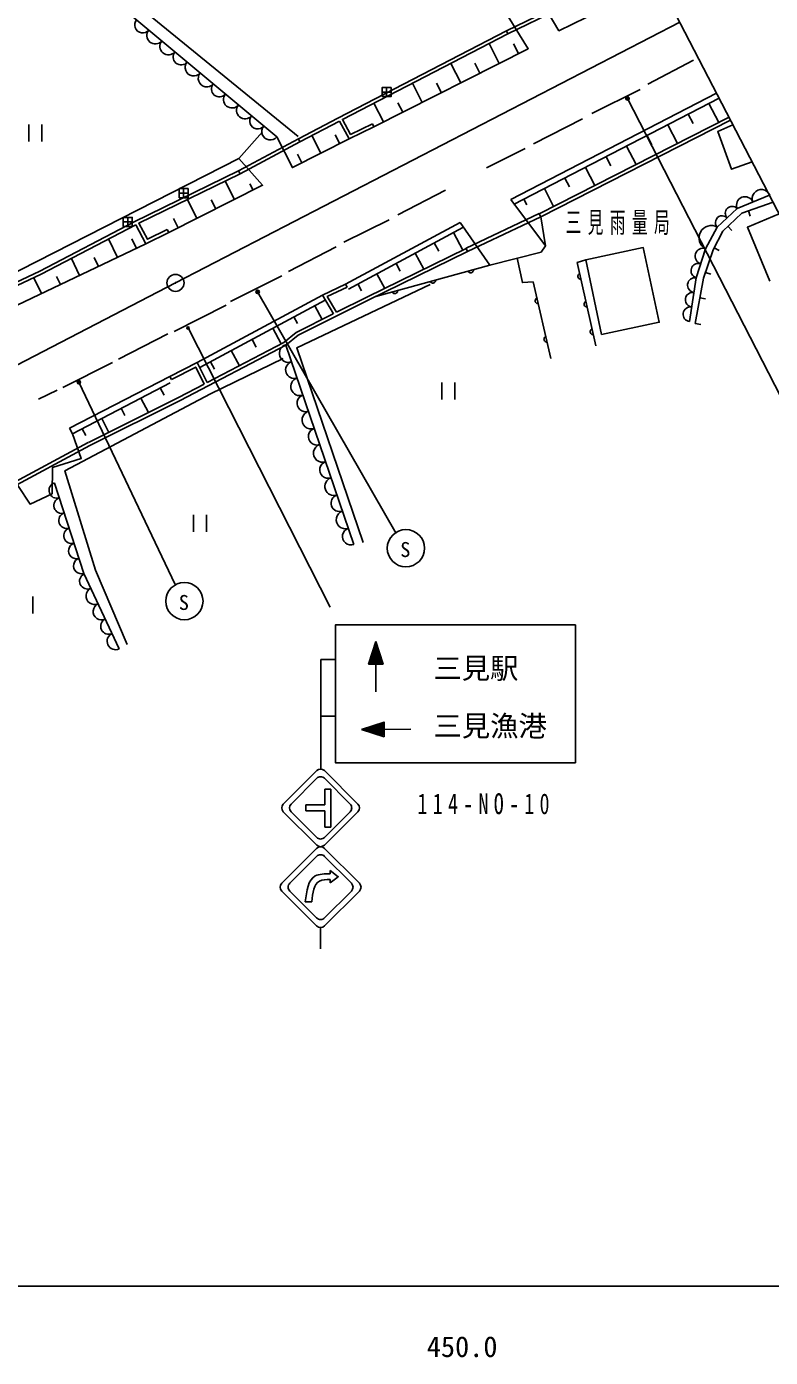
# Model space of a CAD drawing. Units: millimetres, scale not verified. Extents: x 40000 to 680000, y 20000 to 380000.
# Drawn here: x 479628 to 545162, y 198715 to 315986 of the extents above; entities that cross this region are included whole.
import ezdxf
from ezdxf.enums import TextEntityAlignment as Align

# ---------------------------------------------------------------- set-up
doc = ezdxf.new("R2010")
doc.units = ezdxf.units.MM
doc.header["$LTSCALE"] = 1000
doc.layers.add('M-BGD', color=7, linetype='Continuous', lineweight=25)
doc.layers.add('M-TTL-BAND', color=7, linetype='Continuous', lineweight=25)
doc.styles.add('ＭＳ ゴシック', font='')
doc.styles.get('ＭＳ ゴシック').set_extended_font_data('MS Gothic')

msp = doc.modelspace()

# ---------------------------------------------------------------- linework, layer by layer
at = {"layer": 'M-BGD'}
for p, q in [((524672, 340532), (552615, 286559)), ((501676, 306261), (484794, 320366)), ((485564, 320996), (503564, 306298)), ((526283, 317725), (521900, 315620)), ((526413, 317454), (522030, 315350)), ((521900, 315620), (507051, 307932)), ((521900, 315620), (522038, 315354)), ((521273, 312745), (520385, 314498)), ((522973, 313605), (522541, 314458)), ((517873, 311024), (517001, 312746)), ((519573, 311884), (519133, 312753)), ((534376, 310901), (538378, 313021)), ((514473, 309302), (513617, 310994)), ((516173, 310163), (515741, 311016)), ((510947, 310215), (511747, 310215)), ((511347, 310615), (511347, 309815)), ((522307, 300742), (540414, 310125)), ((522537, 300298), (540644, 309681)), ((529416, 308335), (533692, 310456)), ((532574, 309655), (546071, 283354)), ((511073, 307581), (510233, 309242)), ((512773, 308442), (512349, 309280)), ((539739, 309212), (540606, 307539)), ((479816, 307356), (479816, 305856)), ((480956, 305856), (480956, 307356)), ((507051, 307932), (503571, 306109)), ((507193, 307668), (503710, 305843)), ((510091, 307420), (510223, 307151)), ((524285, 305667), (528595, 307856)), ((524786, 299501), (541516, 308001)), ((524922, 299233), (541652, 307734)), ((536117, 307335), (536969, 305691)), ((537928, 308274), (538358, 307444)), ((503571, 306109), (498312, 303268)), ((503571, 306109), (503713, 305845)), ((505545, 304822), (504753, 306390)), ((507212, 305664), (506810, 306460)), ((534307, 306397), (534729, 305582)), ((503713, 305845), (498455, 303004)), ((520138, 303536), (523567, 305257)), ((532496, 305459), (533333, 303843)), ((503879, 303979), (503491, 304747)), ((530685, 304521), (531100, 303720)), ((498312, 303268), (489100, 298784)), ((498455, 303004), (498312, 303268)), ((527064, 302644), (527471, 301858)), ((528874, 303582), (529697, 301996)), ((493461, 301709), (493461, 300909)), ((497938, 300754), (497129, 302359)), ((499591, 301587), (499309, 302145)), ((512340, 299398), (516547, 301587)), ((525253, 301706), (526060, 300148)), ((493061, 301309), (493861, 301309)), ((494633, 299087), (493801, 300739)), ((496286, 299920), (495875, 300734)), ((522307, 300742), (525336, 296673)), ((523442, 300768), (523693, 300283)), ((488532, 299176), (488532, 298376)), ((492981, 298254), (492559, 299091)), ((518357, 296448), (524793, 299504)), ((518486, 296177), (524922, 299233)), ((524922, 299233), (524786, 299501)), ((543226, 299753), (543390, 299281)), ((488132, 298776), (488932, 298776)), ((492022, 298106), (492154, 297837)), ((507585, 297003), (511587, 298953)), ((507738, 293294), (517831, 298721)), ((507975, 292853), (518068, 298280)), ((520440, 294969), (517831, 298721)), ((541427, 298393), (541772, 298031)), ((487631, 295646), (486857, 297270)), ((489305, 296444), (488903, 297288)), ((515544, 296923), (515940, 296188)), ((517227, 297828), (518050, 296297)), ((484283, 294050), (483569, 295547)), ((485957, 294848), (485585, 295628)), ((502694, 294404), (506901, 296593)), ((509596, 292146), (518353, 296446)), ((513862, 296019), (514622, 294607)), ((518353, 296446), (518486, 296177)), ((540201, 296482), (540644, 296249)), ((520440, 294969), (510407, 292210)), ((512180, 295114), (512544, 294438)), ((528144, 295185), (528887, 295437)), ((529776, 287864), (528144, 295185)), ((480935, 292453), (480268, 293853)), ((482609, 293251), (482267, 293969)), ((497598, 291770), (502113, 294028)), ((507738, 293294), (507866, 293022)), ((508816, 293305), (509147, 292689)), ((510498, 294210), (511193, 292917)), ((525816, 286736), (524256, 293505)), ((539447, 294317), (539921, 294159)), ((494660, 286388), (505697, 292327)), ((499985, 292611), (512183, 271328)), ((506922, 290812), (509596, 292146)), ((538954, 292080), (539445, 291988)), ((492643, 289125), (497215, 291448)), ((494897, 285948), (505934, 291886)), ((505014, 291392), (505664, 290184)), ((503174, 290402), (503484, 289826)), ((538531, 289824), (539022, 289732)), ((487710, 286671), (492065, 288902)), ((493852, 289433), (506378, 264828)), ((501335, 289412), (502070, 288045)), ((497656, 287432), (498371, 286103)), ((499495, 288422), (499858, 287748)), ((508452, 270353), (502457, 287909)), ((482824, 284186), (487194, 286394)), ((495816, 286442), (496169, 285787)), ((483404, 280595), (492245, 285145)), ((492245, 285145), (492397, 284886)), ((480669, 283143), (482318, 283940)), ((492270, 284606), (483662, 280102)), ((484239, 284651), (492717, 266829)), ((491409, 284155), (491755, 283495)), ((493020, 283293), (495263, 284479)), ((516221, 284632), (516221, 283132)), ((517361, 283132), (517361, 284632)), ((485072, 279329), (493020, 283293)), ((485206, 279060), (493154, 283025)), ((489687, 283255), (490361, 281967)), ((486244, 281453), (486883, 280232)), ((487966, 282354), (488294, 281727)), ((484523, 280553), (484834, 279959)), ((477852, 275469), (485065, 279325)), ((477993, 275205), (485206, 279060)), ((494336, 272964), (494336, 271464)), ((495476, 271464), (495476, 272964)), ((480172, 264276), (480172, 265776)), ((510396, 257369), (510396, 261815)), ((505547, 260206), (505547, 250564)), ((505547, 260206), (506843, 260206)), ((505547, 255235), (506843, 255235)), ((513491, 254063), (509124, 254044)), ((505191, 250423), (502247, 247479)), ((505870, 250423), (508815, 247479)), ((505191, 249745), (502926, 247479)), ((508136, 247479), (505870, 249745)), ((505892, 248787), (505892, 247406)), ((506432, 248787), (505892, 248787)), ((506432, 245426), (506432, 248787)), ((502247, 246800), (505191, 243856)), ((505191, 244534), (502926, 246800)), ((505892, 247406), (504231, 247406)), ((504231, 247406), (504231, 246866)), ((505892, 246866), (504231, 246866)), ((508815, 246800), (505870, 243856)), ((508136, 246800), (505870, 244534)), ((505892, 245426), (505892, 246866)), ((505892, 245426), (506432, 245426)), ((505175, 243573), (502107, 240506)), ((502814, 240506), (505175, 242866)), ((505882, 243573), (508949, 240506)), ((505882, 242866), (508242, 240506)), ((506385, 241621), (506385, 241321)), ((506385, 240826), (506385, 240526)), ((502107, 239799), (505175, 236732)), ((502814, 239799), (505175, 237439)), ((508949, 239799), (505882, 236732)), ((505882, 237439), (508242, 239799)), ((504746, 238859), (504186, 238859)), ((505510, 236586), (505510, 234719))]:
    msp.add_line(p, q, dxfattribs=at)
for points in [[(524637, 318812), (526526, 315628), (534965, 319762)], [(510223, 307151), (523823, 314036), (522046, 316886)], [(475627, 284545), (492747, 293401), (537174, 316383)], [(522038, 315354), (507459, 307806), (508173, 306482), (510091, 307420)], [(507193, 307668), (508045, 306085), (510223, 307151)], [(541862, 307327), (540526, 306742), (541732, 303417), (543547, 304073)], [(460566, 307001), (471636, 293932), (473117, 291526), (498337, 304373), (500410, 306705)], [(501676, 306261), (503046, 303558), (508045, 306085)], [(492154, 297837), (500417, 302003), (498337, 304373)], [(498444, 302998), (489512, 298651), (490269, 297241), (492022, 298106)], [(538032, 289990), (538614, 293856), (539445, 296392), (540485, 298304), (542231, 299967), (545076, 301119)], [(538531, 289824), (539279, 293815), (540111, 296309), (540984, 297972), (542646, 299551), (545393, 300507)], [(524922, 299233), (525336, 296673), (524952, 296097), (520440, 294969)], [(545922, 299485), (543145, 298304), (545099, 293565)], [(489100, 298784), (480788, 294428), (473922, 291208)], [(489242, 298520), (480921, 294159), (474050, 290937)], [(489242, 298520), (490142, 296843), (492154, 297837)], [(490142, 296843), (480098, 292054), (473645, 289001)], [(493154, 283025), (502457, 287909), (503544, 288791), (509728, 291877), (518486, 296177)], [(522845, 295570), (523320, 293433), (524256, 293505)], [(518526, 294443), (518562, 294390), (518604, 294350), (518665, 294315), (518721, 294300), (518785, 294296), (518862, 294317), (518914, 294353), (518955, 294395), (518990, 294456), (519005, 294512), (519009, 294576)], [(515196, 293265), (503435, 287672), (509268, 270521)], [(506662, 290661), (505697, 292327), (507738, 293294)], [(515182, 293523), (515218, 293471), (515260, 293431), (515321, 293396), (515377, 293380), (515441, 293377), (515518, 293398), (515570, 293433), (515610, 293475), (515645, 293537), (515661, 293593), (515664, 293656)], [(528362, 294209), (528308, 294176), (528265, 294136), (528227, 294077), (528209, 294021), (528203, 293958), (528220, 293880), (528252, 293826), (528293, 293784), (528352, 293746), (528408, 293727), (528471, 293721)], [(506922, 290812), (506120, 292195), (507866, 293022)], [(511838, 292604), (511873, 292551), (511916, 292511), (511977, 292476), (512033, 292460), (512096, 292457), (512174, 292478), (512226, 292513), (512266, 292556), (512301, 292617), (512317, 292673), (512320, 292736)], [(524590, 292056), (524536, 292023), (524494, 291983), (524456, 291923), (524438, 291868), (524432, 291805), (524450, 291727), (524483, 291673), (524524, 291631), (524584, 291593), (524639, 291575), (524702, 291569)], [(528906, 291769), (528852, 291736), (528809, 291696), (528771, 291636), (528753, 291581), (528747, 291518), (528764, 291440), (528797, 291386), (528837, 291344), (528896, 291306), (528952, 291287), (529015, 291281)], [(495532, 284612), (502291, 288161), (503381, 289045), (506653, 290677)], [(525370, 288672), (525316, 288639), (525274, 288599), (525236, 288539), (525218, 288483), (525212, 288420), (525230, 288342), (525263, 288288), (525304, 288246), (525364, 288209), (525419, 288191), (525482, 288185)], [(529450, 289329), (529396, 289296), (529353, 289256), (529315, 289196), (529297, 289141), (529291, 289078), (529308, 289000), (529341, 288946), (529381, 288903), (529440, 288865), (529496, 288847), (529559, 288841)], [(488497, 261529), (485706, 268092), (483002, 276850), (495845, 283638), (502222, 286734)], [(495532, 284612), (494660, 286388), (492245, 285145)], [(495263, 284479), (494525, 285982), (492397, 284886)], [(477757, 277193), (479939, 273914), (481872, 274818), (481910, 277142), (484435, 277933), (483662, 280102), (483404, 280595)], [(487792, 261147), (484677, 267799), (482091, 275763)], [(506385, 241621), (507080, 241073), (506385, 240526)]]:
    msp.add_lwpolyline(points, dxfattribs=at)
for points in [[(510947, 309815), (510947, 310615), (511747, 310615), (511747, 309815)], [(493061, 300909), (493061, 301709), (493861, 301709), (493861, 300909)], [(488132, 298376), (488132, 299176), (488932, 299176), (488932, 298376)], [(530289, 288851), (528887, 295437), (533960, 296517), (535363, 289931)], [(527983, 251123), (506843, 251123), (506843, 263261), (527983, 263261)], [(510396, 261815), (509756, 259815), (511036, 259815)], [(510396, 261575), (509876, 259895), (510916, 259895)], [(510396, 261335), (509996, 259975), (510796, 259975)], [(510396, 261095), (510116, 260055), (510676, 260055)], [(510396, 260855), (510236, 260135), (510556, 260135)], [(510396, 260535), (510356, 260215), (510436, 260215)], [(509124, 254044), (511127, 253412), (511121, 254692)], [(509364, 254045), (511046, 253532), (511042, 254572)], [(509604, 254046), (510966, 253652), (510962, 254452)], [(509844, 254047), (510885, 253771), (510883, 254331)], [(510084, 254048), (510805, 253891), (510803, 254211)], [(510404, 254049), (510724, 254011), (510724, 254091)]]:
    msp.add_lwpolyline(points, close=True, dxfattribs=at)
for centre, radius in [((532574, 309655), 150), ((532574, 309655), 90), ((532574, 309655), 30), ((492747, 293401), 750), ((492747, 293401), 30), ((499985, 292611), 150), ((499985, 292611), 90), ((499985, 292611), 30), ((493852, 289433), 100), ((493852, 289433), 60), ((493852, 289433), 20), ((484239, 284651), 150), ((484239, 284651), 90), ((484239, 284651), 30), ((513047, 270021), 1641), ((493532, 265356), 1641)]:
    msp.add_circle(centre, radius, dxfattribs=at)
for centre, radius, start, end in [((489858, 316135), 700, 140.1001, 320.10011), ((490971, 315205), 750, 140.13577, 320.08679), ((492122, 314244), 750, 140.19443, 320.08679), ((493235, 313314), 701, 140.15256, 320.10011), ((494347, 312384), 750, 140.08679, 320.13577), ((495498, 311422), 750, 140.08679, 320.13577), ((496611, 310493), 699, 140.16296, 320.10011), ((497724, 309563), 750, 140.13577, 320.08679), ((498875, 308601), 750, 140.13577, 320.13577), ((499988, 307671), 700, 140.1001, 320.16296), ((501100, 306742), 750, 140.08679, 320.13577), ((544362, 300830), 800, 22.0141, 202.04097), ((542926, 300248), 750, 22.08511, 202.0143), ((540919, 298718), 601, 43.58307, 223.64894), ((541788, 299545), 601, 43.58307, 223.57973), ((539971, 297358), 1100, 61.50174, 241.43111), ((539237, 295757), 700, 71.84985, 251.84984), ((538817, 294474), 650, 71.89948, 251.81573), ((538516, 293204), 650, 81.42133, 261.42131), ((538322, 291919), 649, 81.40814, 261.50845), ((538129, 290633), 650, 81.42133, 261.42131), ((502700, 287198), 800, 108.88788, 288.82008), ((503201, 285731), 750, 108.89368, 288.82143), ((503702, 284264), 800, 108.88788, 288.82008), ((504202, 282797), 750, 108.82141, 288.91844), ((504703, 281331), 800, 108.8201, 288.86472), ((505204, 279864), 749, 108.8461, 288.89369), ((505705, 278397), 800, 108.8201, 288.88786), ((506206, 276930), 750, 108.82141, 288.82143), ((482299, 275122), 700, 107.96915, 287.96915), ((506707, 275463), 800, 108.88788, 288.82008), ((482731, 273791), 699, 107.99442, 287.96915), ((507208, 273996), 750, 108.89368, 288.82143), ((507708, 272529), 800, 108.8201, 288.88786), ((483164, 272459), 700, 108.04694, 287.96915), ((483596, 271128), 699, 107.99442, 287.96915), ((508209, 271063), 749, 108.8461, 288.89369), ((484028, 269796), 700, 107.96915, 288.04695), ((484461, 268464), 700, 107.96915, 287.99442), ((484993, 267124), 700, 115.10095, 295.10094), ((485608, 265811), 750, 115.09537, 295.09537), ((486244, 264453), 750, 115.09537, 295.09537), ((486859, 263140), 700, 115.10095, 295.10094), ((487474, 261827), 750, 115.09537, 295.063), ((505531, 250084), 480, 45, 135), ((505531, 249405), 480, 45, 135.00015), ((502586, 247140), 480, 135, 225), ((503265, 247140), 480, 135.00016, 224.99989), ((507796, 247140), 480, 314.99995, 45), ((508475, 247140), 480, 315, 45), ((505531, 244874), 480, 224.99989, 314.99995), ((505528, 243220), 500, 45, 135), ((505528, 242513), 500, 44.99985, 135), ((505531, 244195), 480, 225, 315), ((502461, 240153), 500, 135, 225), ((503168, 240153), 500, 135, 225.00005), ((507888, 240153), 500, 315.00011, 44.99984), ((508595, 240153), 500, 315, 45), ((505528, 237793), 500, 225.00005, 315.00011), ((505528, 237086), 500, 225, 315)]:
    msp.add_arc(centre, radius, start, end, dxfattribs=at)
for points in [[(504186, 238859), (504309, 239831), (504431, 240804), (505055, 241143), (505398, 241330), (505892, 241325), (506385, 241321)], [(504746, 238859), (504834, 239639), (504922, 240419), (505420, 240688), (505671, 240822), (506025, 240828), (506385, 240826)]]:
    msp.add_open_spline(points, degree=3, knots=[0, 0, 0, 0, 1, 1, 1, 2, 2, 2, 2], dxfattribs=at)
at = {"layer": 'M-TTL-BAND'}
msp.add_line((40000, 205000), (579000, 205000), dxfattribs=at)

# ---------------------------------------------------------------- texts
at = {"layer": 'M-BGD', "style": 'ＭＳ ゴシック', "width": 0.55}
for s, p in [('三', (527122, 297277)), ('見', (529069, 297274)), ('雨', (531017, 297270)), ('量', (532964, 297267)), ('局', (534911, 297264))]:
    msp.add_text(s, height=1833, dxfattribs=at).set_placement(p, align=Align.BOTTOM_LEFT)
at = {"layer": 'M-BGD', "style": 'ＭＳ ゴシック'}
for s, height, p in [('S', 1320, (512548, 268848)), ('S', 1320, (493033, 264183)), ('三見駅', 1833, (515468, 257977)), ('三見漁港', 1833, (515468, 252895))]:
    msp.add_text(s, height=height, dxfattribs=at).set_placement(p, align=Align.BOTTOM_LEFT)
at = {"layer": 'M-BGD', "insert": (514071, 246557), "char_height": 1833, "attachment_point": 7, "style": 'ＭＳ ゴシック'}
msp.add_mtext('\\T1.54;\\W0.7;114-NO-10', dxfattribs=at)
at = {"layer": 'M-TTL-BAND', "style": 'ＭＳ ゴシック'}
msp.add_text('450.0', height=1833, dxfattribs=at).set_placement((518000, 198195), align=Align.BOTTOM_CENTER)

doc.saveas('drawing.dxf')
